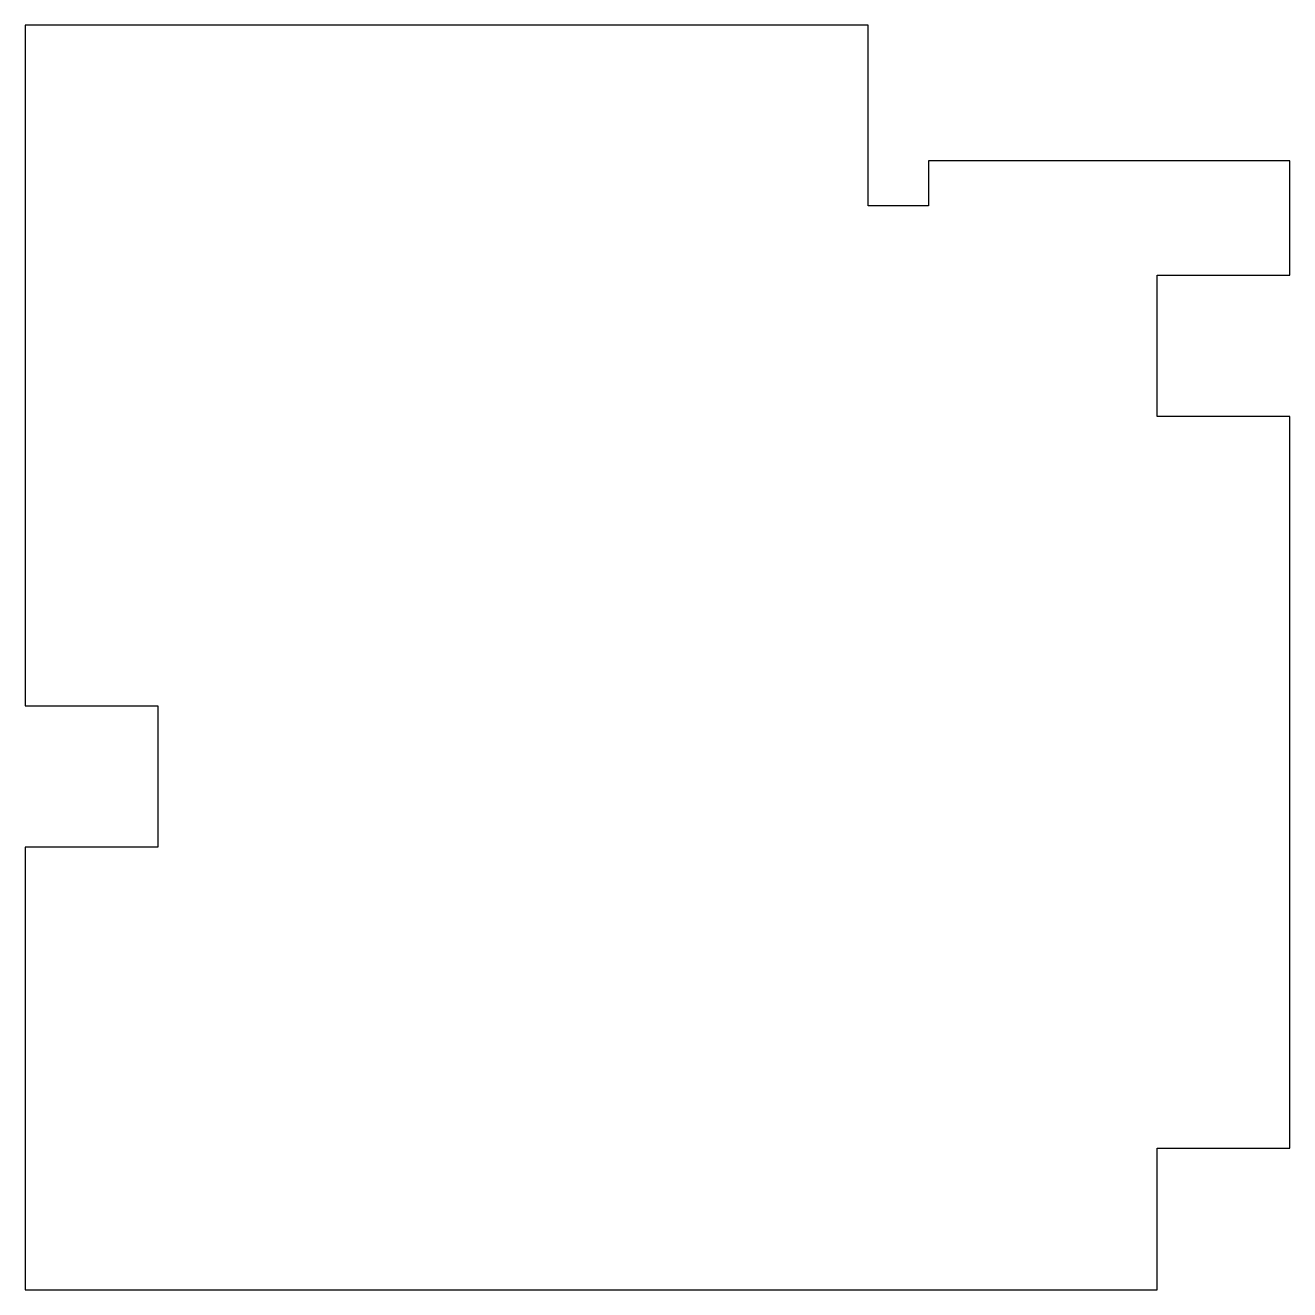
# Model space of a CAD drawing. Header units: millimetres. Extents: x 0 to 420, y 0 to 420.
import ezdxf

# ---------------------------------------------------------------- set-up
doc = ezdxf.new("R2010")
doc.units = ezdxf.units.MM
doc.layers.get('0').update_dxf_attribs({"linetype": 'CONTINUOUS'})

msp = doc.modelspace()

# ---------------------------------------------------------------- linework, layer by layer
msp.add_lwpolyline([(0, 194), (44, 194), (44, 147), (0, 147), (0, 0), (376, 0), (376, 47), (420, 47), (420, 147), (420, 194), (420, 290), (376, 290), (376, 337), (420, 337), (420, 375), (300, 375), (300, 360), (280, 360), (280, 420), (0, 420)], close=True)

doc.saveas('drawing.dxf')
